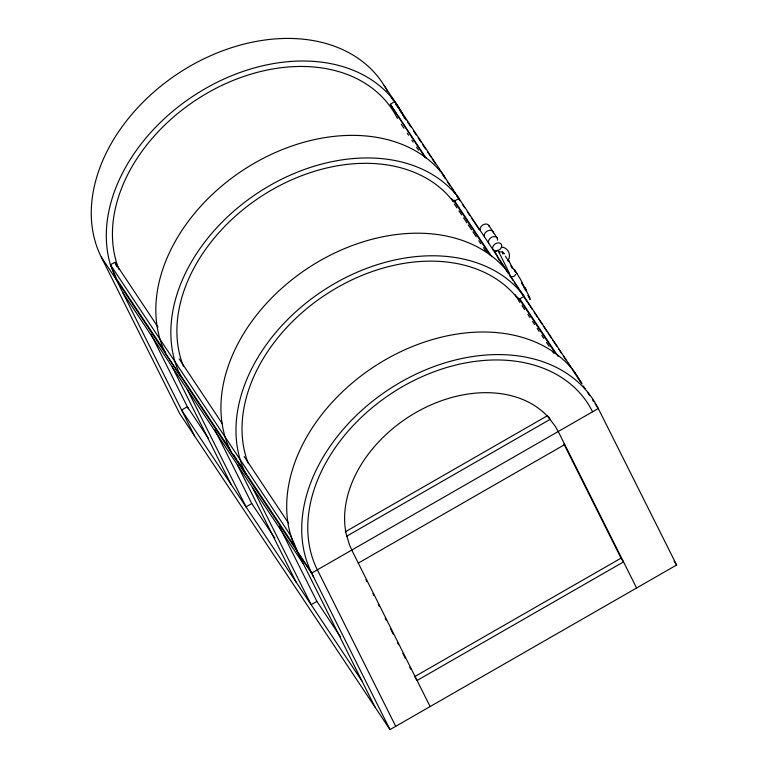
<?xml version="1.0" encoding="UTF-8"?>
<svg xmlns="http://www.w3.org/2000/svg" width="768" height="768" viewBox="0 0 768 768"><rect width="100%" height="100%" fill="white"/><g stroke="black" fill="none" stroke-linecap="round" stroke-linejoin="round"><path stroke-width="1.15" d="M502.714 253.517L502.627 253.018M508.109 259.651L509.261 261.888L508.186 260.218C511.546 254.909 507.898 247.267 501.494 247.133M526.272 290.899L524.506 287.789L524.784 288.47M425.03 157.411L390.317 104.314L394.627 101.558L582.134 383.942M399.178 117.187L397.296 118.272A159.005 116.256 -33.6 0 0 211.958 90.451A159.005 116.256 -33.6 0 0 118.915 269.347M402.95 115.027L404.64 118.195M493.69 249.83L495.014 251.818L497.875 250.166L507.677 269.731A16.56 1.018 60.1 0 1 509.693 274.397M274.838 538.205L251.77 503.549L246.038 506.851L187.296 389.539M581.453 383.03L574.925 372.47A165.533 121.037 -33.6 0 0 376.33 365.232A165.533 121.037 -33.6 0 0 296.688 550.493L374.966 707.021M345.293 531.802L547.67 415.594M346.762 536.16L550.176 419.357L548.294 416.534M387.494 91.392A165.638 121.104 -33.6 0 0 189.552 66.442A165.638 121.104 -33.6 0 0 101.27 257.05L311.626 573.12L598.282 408.518L594.413 401.597A165.533 121.037 -33.6 0 0 395.952 384.941A165.533 121.037 -33.6 0 0 311.712 573.072L313.776 577.402M358.282 563.117L564.768 444.547M340.608 637.037L316.877 601.382L311.146 604.675L252.403 487.373M414.547 676.714L621.034 558.154L623.539 561.907L417.053 680.477L415.171 677.654M101.27 257.05L179.635 413.53L389.99 729.6L676.637 564.998L598.282 408.518L595.008 403.613M194.659 436.109L116.294 279.629L110.419 264.739L114.912 262.33L157.997 327.072M499.018 251.818L502.464 251.99L504.528 253.805M502.368 251.923L503.606 253.498M518.88 300.019L514.042 294.134A159.005 116.256 -33.6 0 0 328.742 292.666A159.005 116.256 -33.6 0 0 248.093 463.008M529.584 298.224L529.526 297.811M488.957 225.648L497.309 238.195M521.683 283.411L522.115 284.074M384.144 85.469L399.168 108.048M391.267 97.315L393.235 100.253M395.846 104.179L397.805 107.126M399.763 110.074L402.374 114M402.931 114.998L406.262 120.01M407.568 121.968L410.909 126.998M413.539 130.934L416.218 134.976M418.176 137.904L420.864 141.955M422.813 144.883L425.51 148.934M427.459 151.853L430.819 156.912M432.096 158.822L435.466 163.891M438.058 167.789L440.112 170.87M442.704 174.758L445.421 178.848M447.341 181.728L450.067 185.827M451.987 188.707L455.376 193.805M456.624 195.677L460.022 200.784M462.586 204.643L464.669 207.773M467.232 211.613L469.978 215.75M471.869 218.582L479.27 229.709M499.046 259.421L503.798 266.554M505.018 268.387L508.435 273.523M509.654 275.357L513.062 280.483M514.291 282.326L518.362 288.442M518.938 289.306L522.998 295.411M523.574 296.275L527.635 302.371M528.211 303.245L532.272 309.341M534.182 312.211L537.562 317.299M538.819 319.181L542.198 324.259M543.466 326.15L546.835 331.229M548.102 333.13L551.472 338.189M552.739 340.099L556.771 346.147M558.71 349.066L561.398 353.117M563.347 356.035L566.035 360.077M567.984 363.005L570.672 367.037M572.63 369.974L575.971 374.995M577.267 376.954L580.608 381.965M583.258 385.939L585.216 388.886M587.827 392.813L589.786 395.76M592.397 399.686L593.702 401.645M390.317 104.314L426.115 158.093M453.955 199.93L491.741 256.704M519.581 298.531L558.029 356.304M454.195 201.235L489.994 255.024M519.158 298.848L555.619 353.626M451.526 198.691L453.485 201.638M401.27 124.253L403.93 128.237M407.242 133.21L408.566 135.206M411.878 140.189L413.203 142.176M416.525 147.158L418.512 150.144M454.301 203.933L456.96 207.917M458.947 210.902L461.597 214.886M463.584 217.872L466.896 222.854M468.221 224.842L471.542 229.824M472.867 231.821L476.179 236.794M478.829 240.778L480.816 243.773M483.475 247.757L486.125 251.741M518.602 300.547L519.926 302.534M521.923 305.52L524.573 309.504M527.885 314.486L529.872 317.472M532.522 321.456L534.518 324.451M537.168 328.435L539.155 331.421M541.805 335.405L543.792 338.39M546.451 342.374L549.101 346.358M552.413 351.341L553.738 353.328M674.026 561.072L676.637 564.998M179.213 358.944L222.298 423.686M244.176 456.557L288.586 523.286M402.518 113.971A165.638 121.104 -33.6 0 0 214.061 83.837A165.638 121.104 -33.6 0 0 110.419 264.739L290.726 535.651L297.005 550.051L242.65 468.374M165.754 352.838L116.698 279.13L110.419 264.739M179.011 372.758L230.717 450.442M233.366 454.426L236.678 459.408M238.003 461.405L241.315 466.378M296.688 550.493L311.712 573.072M122.861 292.723L303.158 563.645M208.416 438.413L187.334 406.733L181.594 410.026L361.901 680.947M511.901 267.562L512.294 268.099L511.142 265.862M526.051 290.64L525.658 290.026M528.432 295.91L528.038 295.373L528.317 296.054M515.251 294.682L518.477 299.539L524.198 296.246A165.533 121.037 -33.6 0 0 325.603 289.008A165.533 121.037 -33.6 0 0 245.962 474.269L230.938 451.699A165.533 121.037 -33.6 0 1 310.579 266.429A165.533 121.037 -33.6 0 1 509.174 273.667L509.99 275.914M505.43 256.166L507.168 258.922M508.512 261.562L508.07 260.832M394.627 101.558L401.741 113.078M525.792 289.43C528.365 293.414 523.315 284.64 525.552 289.027M529.19 297.619L528.73 296.822M508.205 259.757L510.038 263.078A16.118 0.989 60.1 0 1 510.816 264.586L512.314 267.322A28.886 1.776 60.1 0 1 514.08 269.933M516.48 272.957L516.941 273.763M507.984 260.246L508.627 261.408M528.874 296.64L529.334 297.446M511.459 266.842L510.998 266.035M592.627 411.763L588.912 405.11A159.005 116.256 -33.6 0 0 398.285 389.117A159.005 116.256 -33.6 0 0 317.366 569.827L395.722 726.307M521.635 282.701L524.717 288.864M495.014 251.818L499.133 260.054M636.595 587.99L558.662 432.365L555.418 426.547L548.573 417.408A119.232 87.178 -33.6 0 0 415.824 412.57A119.232 87.178 -33.6 0 0 346.128 533.654L349.45 544.819L352.186 550.934L430.118 706.56M563.866 443.99L621.034 558.154M365.933 579.629L366.998 581.76M372.874 593.501L373.949 595.632M378.221 604.166L379.286 606.298M385.162 618.038L386.237 620.17M390.509 628.704L393.178 634.042M397.45 642.576L398.525 644.707M402.797 653.242L405.466 658.579M409.738 667.114L410.813 669.245M311.626 573.12L389.99 729.6M279.494 526.733L316.877 601.382M237.379 464.794L296.122 582.096M214.925 429.974L251.77 503.549M172.272 366.97L231.005 484.272M151.018 334.224L188.381 408.826M515.914 272.381L515.664 271.853M114.912 262.33L116.726 266.496M502.944 254.026L502.675 253.258M517.776 297.226L518.602 299.462M480.086 229.661A4.973 3.629 -33.6 0 1 484.195 224.333A4.973 3.629 -33.6 0 1 489.235 226.579M488.707 243.13A4.973 3.629 -33.6 0 1 492.547 236.87A4.973 3.629 -33.6 0 1 497.549 240.154M484.531 236.861A4.973 3.629 -33.6 0 1 487.776 230.832A4.973 3.629 -33.6 0 1 493.411 232.848M444.067 175.843A165.533 121.037 -33.6 0 0 245.462 168.595A165.533 121.037 -33.6 0 0 165.821 353.866L180.845 376.445A165.533 121.037 -33.6 0 1 260.496 191.174A165.533 121.037 -33.6 0 1 459.091 198.413L453.37 201.706L448.925 196.301A159.005 116.256 -33.6 0 0 263.002 195.235A159.005 116.256 -33.6 0 0 183.379 366.202M515.27 271.459A12.826 0.787 60.1 0 1 515.002 270.902M514.57 269.942A12.826 0.787 60.1 0 1 514.339 269.376L520.598 279.466A24.71 1.517 60.1 0 0 522.787 284.016A17.203 1.056 60.1 0 0 525.581 289.411A25.766 1.584 60.1 0 1 528.912 295.978A18.067 1.114 60.1 0 1 530.035 299.51A21.13 1.296 60.1 0 1 529.613 299.146M514.925 271.219A28.886 1.776 60.1 0 1 515.213 271.67M515.501 274.397A2.486 1.747 -26.4 0 1 514.118 276.192A2.486 1.747 -26.4 0 1 511.776 276.538M496.445 250.992A4.973 3.629 -33.6 0 0 501.485 244.464A4.973 3.629 -33.6 0 0 493.613 245.347A4.973 3.629 -33.6 0 0 496.445 250.992"/></g></svg>
